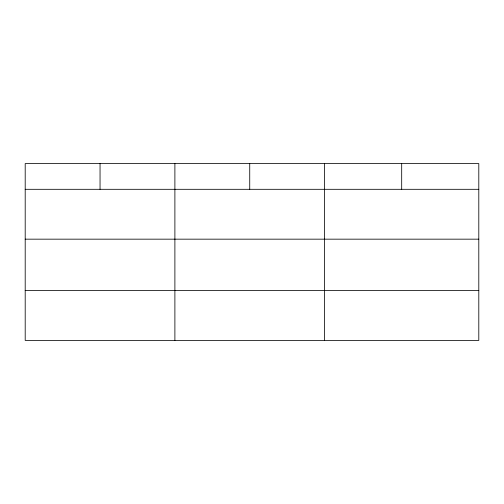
<?xml version="1.0" encoding="UTF-8"?>
<svg xmlns="http://www.w3.org/2000/svg" width="504" height="504" viewBox="0 0 504 504"><rect width="100%" height="100%" fill="white"/><g stroke="black" fill="none" stroke-linecap="round" stroke-linejoin="round"><path stroke-width="0.76" d="M478.8 239.167L478.8 163.598L25.2 163.598L25.2 340.402L478.8 340.402L478.8 239.167L25.2 239.167M25.2 189.309L478.8 189.309M25.2 290.537L478.8 290.537M401.688 163.598L401.688 189.309M324.576 163.598L324.576 340.402M249.732 163.598L249.732 189.309M174.888 163.598L174.888 340.402M100.044 163.598L100.044 189.309"/></g></svg>
